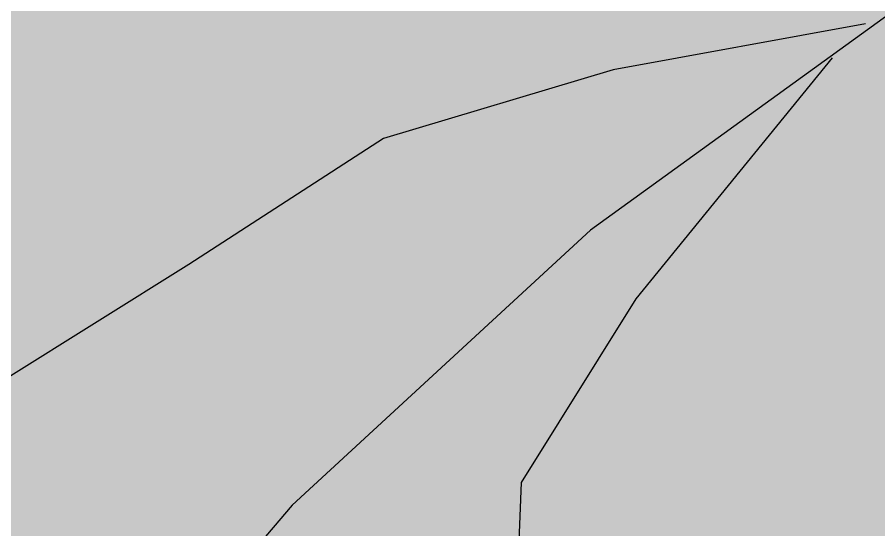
# Model space of a CAD drawing. Header units: centimetres. Extents: x 36197 to 153554, y 16793 to 70808.
# Drawn here: x 103895.4 to 104016.1, y 24244.4 to 24316.2 of the extents above; entities that cross this region are included whole.
import ezdxf

# ---------------------------------------------------------------- set-up
doc = ezdxf.new("R2010")
doc.units = ezdxf.units.CM
for name, color, linetype, transparency in [('Autocad blocks Vol.2$0$CAY', 94, 'Continuous', 0.8), ('Pemukiman', 250, 'Continuous', 0.8), ('Rel Kereta', 230, 'Continuous', 0.8), ('Tamanaa', 192, 'Continuous', 0.8)]:
    doc.layers.add(name, color=color, linetype=linetype, transparency=transparency)

# ---------------------------------------------------------------- blocks, each defined once
blk = doc.blocks.new('Autocad blocks Vol.2$0$A$C77DD64D8')
at = {"layer": 'Autocad blocks Vol.2$0$CAY'}
for p, q in [((422.64, 422.52), (337.49, 360.96)), ((407.85, 413.73), (343.28, 401.94)), ((399.37, 405.03), (349.09, 343.36)), ((343.28, 401.94), (284.5, 384.36)), ((284.5, 384.36), (234.72, 352.18)), ((337.49, 360.96), (261.13, 290.6)), ((234.72, 352.18), (187.75, 322.8)), ((349.09, 343.36), (319.71, 296.38)), ((319.71, 296.38), (316.92, 223.21)), ((261.13, 290.6), (193.77, 211.24))]:
    blk.add_line(p, q, dxfattribs=at)

msp = doc.modelspace()

# ---------------------------------------------------------------- hatches: boundary and pattern name
at = {"layer": 'Pemukiman', "true_color": 0x58ba48}
h = msp.add_hatch(color=85, dxfattribs=at)
h.dxf.hatch_style = 1
h.paths.add_polyline_path([(104968.68, 23982.41), (113008.85, 25350.22), (112920.15, 25871.6), (112882, 25881.33), (112818.94, 25928.5), (112778.74, 25996.21), (112767.51, 26074.15), (112816.46, 26992.95, -0.321038), (55925.12, 44356.15), (55629.11, 42906.1, 0.277679)])
at = {"layer": 'Rel Kereta', "true_color": 0x928178, "transparency": 33554687}
h = msp.add_hatch(color=252, dxfattribs=at)
h.dxf.hatch_style = 1
h.paths.add_polyline_path([(105230.42, 22506.1), (127359.95, 25792.71), (127383.63, 26200.43), (105160.62, 22899.78, -0.317213), (50534.18, 48541.6), (42260.45, 69166.69), (41849.29, 69198.08), (41816.92, 69198.44), (50173.14, 48367.71, 0.317358)])
at = {"layer": 'Rel Kereta', "true_color": 0x606161, "transparency": 33554687}
h = msp.add_hatch(color=251, dxfattribs=at)
h.dxf.hatch_style = 1
h.paths.add_polyline_path([(127383.63, 26200.43), (127453.4, 27401.98), (105037.1, 23588.49, -0.309326), (51894.02, 47610.33), (51193.69, 48776.86), (43049.36, 69079.38), (42868.62, 69120.26), (42260.45, 69166.69), (50534.18, 48541.6, 0.317213), (105160.62, 22899.78)])
at = {"layer": 'Rel Kereta', "true_color": 0x928178, "transparency": 33554687}
h = msp.add_hatch(color=252, dxfattribs=at)
h.dxf.hatch_style = 1
h.paths.add_polyline_path([(52236.08, 47817.35, 0.031685), (56102.12, 42606.56, -0.698583), (56193.2, 42756.34, -0.962774), (56523.91, 42914.19, -0.877474), (56953.45, 42901.77, -0.680311), (57135.02, 42506.49, -0.586323), (56950.12, 42176.19, -0.717675), (56745.42, 42091.71, -1.030255), (56410.34, 41930.17, 0.271121), (104968.68, 23982.41), (127477.19, 27811.59), (127453.4, 27401.98), (105037.1, 23588.49, -0.309326), (51894.02, 47610.33), (51193.69, 48776.86), (43049.36, 69079.38), (44028.29, 68857.95), (51475.23, 48959.43), (51769.85, 48229.38, 0.154532)])

# ---------------------------------------------------------------- linework, layer by layer
at = {"layer": 'Rel Kereta', "color": 18, "true_color": 0x000000}
for centre, radius, start, end in [((96022.56, 74440.44), 52344.47, 209.655054, 280.053954), ((96022.55, 74440.35), 52744.21, 209.625079, 280.053983), ((96022.56, 74440.44), 51244.96, 211.299556, 280.053954), ((96022.56, 74440.44), 51644.78, 211.299556, 280.053954)]:
    msp.add_arc(centre, radius, start, end, dxfattribs=at)

# ---------------------------------------------------------------- block references
at = {"layer": 'Tamanaa', "xscale": 0.5472235741369288, "yscale": 0.5472235741369288, "zscale": 0.5472235741369288}
msp.add_blockref('Autocad blocks Vol.2$0$A$C77DD64D8', (103791.05, 24088.85), dxfattribs=at)

doc.saveas('drawing.dxf')
